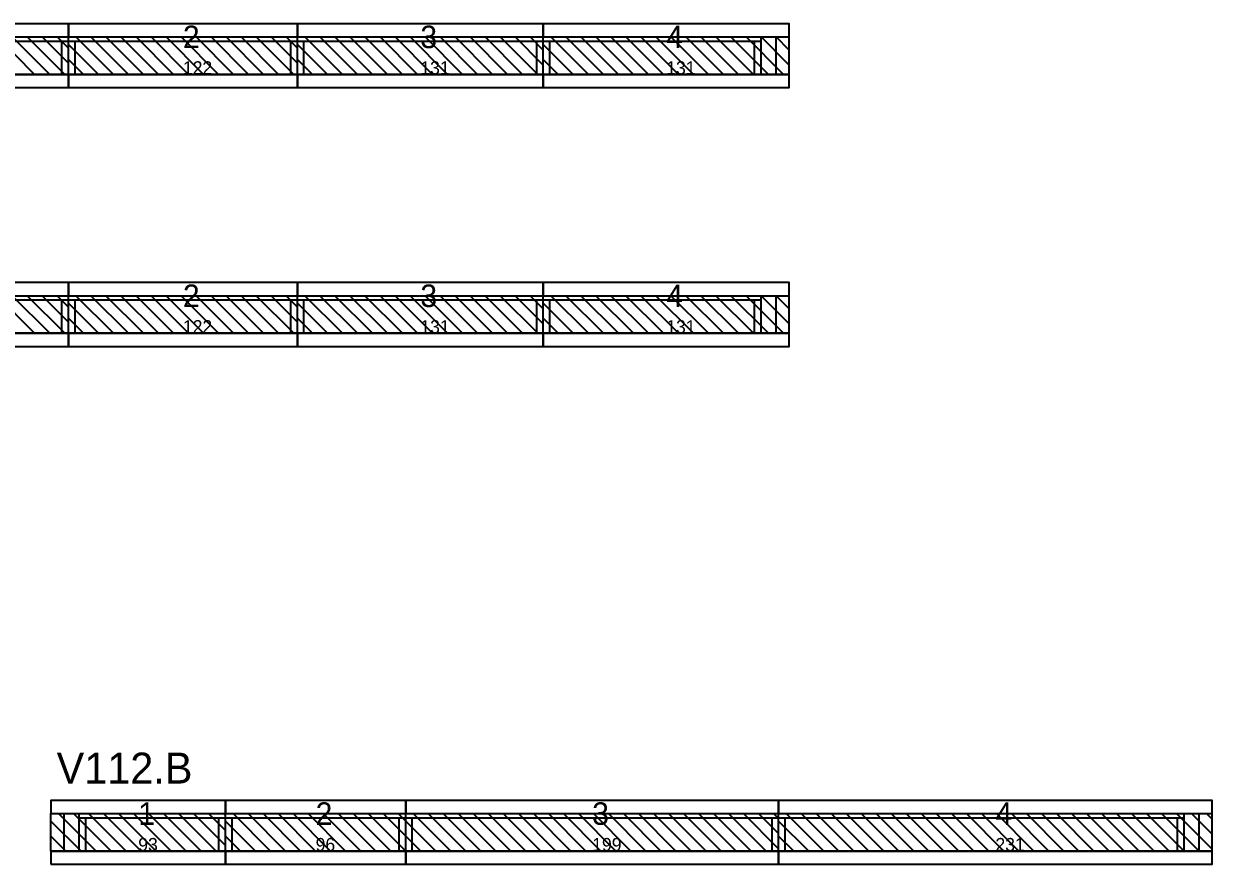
# Model space of a CAD drawing. Header units: metres. Extents: x -10 to 74425, y -2037 to 26.
# Drawn here: x 867 to 1500, y -463 to -15 of the extents above; entities that cross this region are included whole.
import ezdxf

# ---------------------------------------------------------------- set-up
doc = ezdxf.new("R2010")
doc.units = ezdxf.units.M
doc.layers.add('VIGAS', color=7, linetype='Continuous')

msp = doc.modelspace()

# ---------------------------------------------------------------- linework, layer by layer
at = {"layer": 'VIGAS'}
for p, q in [((769, -22), (891, -22)), ((784, -24.2), (891, -24.2)), ((873, -42), (853, -22)), ((881, -42), (861, -22)), ((889, -42), (869, -22)), ((891, -36), (877, -22)), ((891, -28), (885, -22)), ((887.5, -42), (887.5, -24.2)), ((891, -42), (891, -22)), ((891, -42), (891, -22)), ((891, -22), (1013, -22)), ((891, -42), (891, -22)), ((891, -42), (891, -22)), ((891, -42), (891, -22)), ((891, -24.2), (1013, -24.2)), ((894.5, -42), (894.5, -24.2)), ((915, -42), (895, -22)), ((923, -42), (903, -22)), ((931, -42), (911, -22)), ((939, -42), (919, -22)), ((947, -42), (927, -22)), ((955, -42), (935, -22)), ((963, -42), (943, -22)), ((971, -42), (951, -22)), ((979, -42), (959, -22)), ((987, -42), (967, -22)), ((995, -42), (975, -22)), ((1003, -42), (983, -22)), ((1011, -42), (991, -22)), ((1013, -36), (999, -22)), ((1013, -28), (1007, -22)), ((1009.5, -42), (1009.5, -24.2)), ((1013, -42), (1013, -22)), ((1013, -42), (1013, -22)), ((1013, -22), (1144, -22)), ((1013, -42), (1013, -22)), ((1013, -42), (1013, -22)), ((1013, -42), (1013, -22)), ((1013, -24.2), (1144, -24.2)), ((1016.5, -42), (1016.5, -24.2)), ((1037, -42), (1017, -22)), ((1045, -42), (1025, -22)), ((1053, -42), (1033, -22)), ((1061, -42), (1041, -22)), ((1069, -42), (1049, -22)), ((1077, -42), (1057, -22)), ((1085, -42), (1065, -22)), ((1093, -42), (1073, -22)), ((1101, -42), (1081, -22)), ((1109, -42), (1089, -22)), ((1117, -42), (1097, -22)), ((1125, -42), (1105, -22)), ((1133, -42), (1113, -22)), ((1141, -42), (1121, -22)), ((1144, -37), (1129, -22)), ((1144, -29), (1137, -22)), ((1140.5, -42), (1140.5, -24.2)), ((1144, -42), (1144, -22)), ((1144, -42), (1144, -22)), ((1144, -22), (1275, -22)), ((1144, -42), (1144, -22)), ((1144, -42), (1144, -22)), ((1144, -42), (1144, -22)), ((1144, -24.2), (1260, -24.2)), ((1147.5, -42), (1147.5, -24.2)), ((1168, -42), (1148, -22)), ((1176, -42), (1156, -22)), ((1184, -42), (1164, -22)), ((1192, -42), (1172, -22)), ((1200, -42), (1180, -22)), ((1208, -42), (1188, -22)), ((1216, -42), (1196, -22)), ((1224, -42), (1204, -22)), ((1232, -42), (1212, -22)), ((1240, -42), (1220, -22)), ((1248, -42), (1228, -22)), ((1256, -42), (1236, -22)), ((1264, -42), (1244, -22)), ((1272, -42), (1252, -22)), ((1256.5, -42), (1256.5, -24.2)), ((1260, -42), (1260, -22)), ((1275, -37), (1260, -22)), ((1268, -42), (1268, -22)), ((1275, -29), (1268, -22)), ((1275, -42), (1275, -22)), ((907, -42), (891, -26)), ((1029, -42), (1013, -26)), ((1160, -42), (1144, -26)), ((899, -42), (891, -34)), ((1021, -42), (1013, -34)), ((1152, -42), (1144, -34)), ((769, -42), (891, -42)), ((887.5, -42), (891, -42)), ((891, -42), (1013, -42)), ((891, -42), (894.5, -42)), ((891, -42), (891, -42)), ((1009.5, -42), (1013, -42)), ((1013, -42), (1144, -42)), ((1013, -42), (1016.5, -42)), ((1013, -42), (1013, -42)), ((1140.5, -42), (1144, -42)), ((1144, -42), (1275, -42)), ((1144, -42), (1147.5, -42)), ((1144, -42), (1144, -42)), ((1256.5, -42), (1260, -42)), ((769, -160), (891, -160)), ((784, -162.2), (891, -162.2)), ((873, -180), (853, -160)), ((881, -180), (861, -160)), ((889, -180), (869, -160)), ((891, -174), (877, -160)), ((891, -166), (885, -160)), ((887.5, -180), (887.5, -162.2)), ((891, -180), (891, -160)), ((891, -180), (891, -160)), ((891, -160), (1013, -160)), ((891, -180), (891, -160)), ((891, -180), (891, -160)), ((891, -180), (891, -160)), ((891, -162.2), (1013, -162.2)), ((907, -180), (891, -164)), ((894.5, -180), (894.5, -162.2)), ((915, -180), (895, -160)), ((923, -180), (903, -160)), ((931, -180), (911, -160)), ((939, -180), (919, -160)), ((947, -180), (927, -160)), ((955, -180), (935, -160)), ((963, -180), (943, -160)), ((971, -180), (951, -160)), ((979, -180), (959, -160)), ((987, -180), (967, -160)), ((995, -180), (975, -160)), ((1003, -180), (983, -160)), ((1011, -180), (991, -160)), ((1013, -174), (999, -160)), ((1013, -166), (1007, -160)), ((1009.5, -180), (1009.5, -162.2)), ((1013, -180), (1013, -160)), ((1013, -180), (1013, -160)), ((1013, -160), (1144, -160)), ((1013, -180), (1013, -160)), ((1013, -180), (1013, -160)), ((1013, -180), (1013, -160)), ((1013, -162.2), (1144, -162.2)), ((1029, -180), (1013, -164)), ((1016.5, -180), (1016.5, -162.2)), ((1037, -180), (1017, -160)), ((1045, -180), (1025, -160)), ((1053, -180), (1033, -160)), ((1061, -180), (1041, -160)), ((1069, -180), (1049, -160)), ((1077, -180), (1057, -160)), ((1085, -180), (1065, -160)), ((1093, -180), (1073, -160)), ((1101, -180), (1081, -160)), ((1109, -180), (1089, -160)), ((1117, -180), (1097, -160)), ((1125, -180), (1105, -160)), ((1133, -180), (1113, -160)), ((1141, -180), (1121, -160)), ((1144, -175), (1129, -160)), ((1144, -167), (1137, -160)), ((1140.5, -180), (1140.5, -162.2)), ((1144, -180), (1144, -160)), ((1144, -180), (1144, -160)), ((1144, -160), (1275, -160)), ((1144, -180), (1144, -160)), ((1144, -180), (1144, -160)), ((1144, -180), (1144, -160)), ((1144, -162.2), (1260, -162.2)), ((1160, -180), (1144, -164)), ((1147.5, -180), (1147.5, -162.2)), ((1168, -180), (1148, -160)), ((1176, -180), (1156, -160)), ((1184, -180), (1164, -160)), ((1192, -180), (1172, -160)), ((1200, -180), (1180, -160)), ((1208, -180), (1188, -160)), ((1216, -180), (1196, -160)), ((1224, -180), (1204, -160)), ((1232, -180), (1212, -160)), ((1240, -180), (1220, -160)), ((1248, -180), (1228, -160)), ((1256, -180), (1236, -160)), ((1264, -180), (1244, -160)), ((1272, -180), (1252, -160)), ((1256.5, -180), (1256.5, -162.2)), ((1260, -180), (1260, -160)), ((1275, -175), (1260, -160)), ((1268, -180), (1268, -160)), ((1275, -167), (1268, -160)), ((1275, -180), (1275, -160)), ((899, -180), (891, -172)), ((1021, -180), (1013, -172)), ((1152, -180), (1144, -172)), ((769, -180), (891, -180)), ((887.5, -180), (891, -180)), ((891, -180), (1013, -180)), ((891, -180), (894.5, -180)), ((891, -180), (891, -180)), ((1009.5, -180), (1013, -180)), ((1013, -180), (1144, -180)), ((1013, -180), (1016.5, -180)), ((1013, -180), (1013, -180)), ((1140.5, -180), (1144, -180)), ((1144, -180), (1275, -180)), ((1144, -180), (1147.5, -180)), ((1144, -180), (1144, -180)), ((1256.5, -180), (1260, -180)), ((881.7, -436), (974.7, -436)), ((881.7, -456), (881.7, -436)), ((905.7, -456), (885.7, -436)), ((888.7, -456), (888.7, -436)), ((913.7, -456), (893.7, -436)), ((896.7, -456), (896.7, -436)), ((921.7, -456), (901.7, -436)), ((929.7, -456), (909.7, -436)), ((937.7, -456), (917.7, -436)), ((945.7, -456), (925.7, -436)), ((953.7, -456), (933.7, -436)), ((961.7, -456), (941.7, -436)), ((969.7, -456), (949.7, -436)), ((974.7, -453), (957.7, -436)), ((974.7, -445), (965.7, -436)), ((974.7, -437), (973.7, -436)), ((974.7, -456), (974.7, -436)), ((974.7, -456), (974.7, -436)), ((974.7, -436), (1070.7, -436)), ((974.7, -456), (974.7, -436)), ((974.7, -456), (974.7, -436)), ((974.7, -456), (974.7, -436)), ((998.7, -456), (978.7, -436)), ((1006.7, -456), (986.7, -436)), ((1014.7, -456), (994.7, -436)), ((1022.7, -456), (1002.7, -436)), ((1030.7, -456), (1010.7, -436)), ((1038.7, -456), (1018.7, -436)), ((1046.7, -456), (1026.7, -436)), ((1054.7, -456), (1034.7, -436)), ((1062.7, -456), (1042.7, -436)), ((1070.7, -456), (1050.7, -436)), ((1070.7, -448), (1058.7, -436)), ((1070.7, -440), (1066.7, -436)), ((1070.7, -456), (1070.7, -436)), ((1070.7, -456), (1070.7, -436)), ((1070.7, -436), (1269.4, -436)), ((1070.7, -456), (1070.7, -436)), ((1070.7, -456), (1070.7, -436)), ((1070.7, -456), (1070.7, -436)), ((1094.7, -456), (1074.7, -436)), ((1102.7, -456), (1082.7, -436)), ((1110.7, -456), (1090.7, -436)), ((1118.7, -456), (1098.7, -436)), ((1126.7, -456), (1106.7, -436)), ((1134.7, -456), (1114.7, -436)), ((1142.7, -456), (1122.7, -436)), ((1150.7, -456), (1130.7, -436)), ((1158.7, -456), (1138.7, -436)), ((1166.7, -456), (1146.7, -436)), ((1174.7, -456), (1154.7, -436)), ((1182.7, -456), (1162.7, -436)), ((1190.7, -456), (1170.7, -436)), ((1198.7, -456), (1178.7, -436)), ((1206.7, -456), (1186.7, -436)), ((1214.7, -456), (1194.7, -436)), ((1222.7, -456), (1202.7, -436)), ((1230.7, -456), (1210.7, -436)), ((1238.7, -456), (1218.7, -436)), ((1246.7, -456), (1226.7, -436)), ((1254.7, -456), (1234.7, -436)), ((1262.7, -456), (1242.7, -436)), ((1269.4, -454.7), (1250.7, -436)), ((1269.4, -446.7), (1258.7, -436)), ((1269.4, -438.7), (1266.7, -436)), ((1269.4, -456), (1269.4, -436)), ((1269.4, -456), (1269.4, -436)), ((1269.4, -436), (1500.4, -436)), ((1269.4, -456), (1269.4, -436)), ((1269.4, -456), (1269.4, -436)), ((1269.4, -456), (1269.4, -436)), ((1293.4, -456), (1273.4, -436)), ((1301.4, -456), (1281.4, -436)), ((1309.4, -456), (1289.4, -436)), ((1317.4, -456), (1297.4, -436)), ((1325.4, -456), (1305.4, -436)), ((1333.4, -456), (1313.4, -436)), ((1341.4, -456), (1321.4, -436)), ((1349.4, -456), (1329.4, -436)), ((1357.4, -456), (1337.4, -436)), ((1365.4, -456), (1345.4, -436)), ((1373.4, -456), (1353.4, -436)), ((1381.4, -456), (1361.4, -436)), ((1389.4, -456), (1369.4, -436)), ((1397.4, -456), (1377.4, -436)), ((1405.4, -456), (1385.4, -436)), ((1413.4, -456), (1393.4, -436)), ((1421.4, -456), (1401.4, -436)), ((1429.4, -456), (1409.4, -436)), ((1437.4, -456), (1417.4, -436)), ((1445.4, -456), (1425.4, -436)), ((1453.4, -456), (1433.4, -436)), ((1461.4, -456), (1441.4, -436)), ((1469.4, -456), (1449.4, -436)), ((1477.4, -456), (1457.4, -436)), ((1485.4, -456), (1465.4, -436)), ((1493.4, -456), (1473.4, -436)), ((1500.4, -455), (1481.4, -436)), ((1485.4, -456), (1485.4, -436)), ((1500.4, -447), (1489.4, -436)), ((1493.4, -456), (1493.4, -436)), ((1500.4, -439), (1497.4, -436)), ((1500.4, -456), (1500.4, -436)), ((897.7, -456), (881.7, -440)), ((896.7, -438.2), (974.7, -438.2)), ((900.2, -456), (900.2, -438.2)), ((971.2, -456), (971.2, -438.2)), ((974.7, -438.2), (1070.7, -438.2)), ((990.7, -456), (974.7, -440)), ((978.2, -456), (978.2, -438.2)), ((1067.2, -456), (1067.2, -438.2)), ((1070.7, -438.2), (1269.4, -438.2)), ((1086.7, -456), (1070.7, -440)), ((1074.2, -456), (1074.2, -438.2)), ((1265.9, -456), (1265.9, -438.2)), ((1269.4, -438.2), (1485.4, -438.2)), ((1285.4, -456), (1269.4, -440)), ((1272.9, -456), (1272.9, -438.2)), ((1481.9, -456), (1481.9, -438.2)), ((889.7, -456), (881.7, -448)), ((982.7, -456), (974.7, -448)), ((1078.7, -456), (1070.7, -448)), ((1277.4, -456), (1269.4, -448)), ((881.7, -456), (974.7, -456)), ((881.7, -456), (881.7, -456)), ((896.7, -456), (900.2, -456)), ((971.2, -456), (974.7, -456)), ((974.7, -456), (1070.7, -456)), ((974.7, -456), (978.2, -456)), ((974.7, -456), (974.7, -456)), ((1067.2, -456), (1070.7, -456)), ((1070.7, -456), (1269.4, -456)), ((1070.7, -456), (1074.2, -456)), ((1070.7, -456), (1070.7, -456)), ((1265.9, -456), (1269.4, -456)), ((1269.4, -456), (1500.4, -456)), ((1269.4, -456), (1272.9, -456)), ((1269.4, -456), (1269.4, -456)), ((1481.9, -456), (1485.4, -456))]:
    msp.add_line(p, q, dxfattribs=at)
for points in [[(769, -22), (891, -22), (891, -15), (769, -15)], [(891, -22), (1013, -22), (1013, -15), (891, -15)], [(1013, -22), (1144, -22), (1144, -15), (1013, -15)], [(1144, -22), (1275, -22), (1275, -15), (1144, -15)], [(769, -49), (891, -49), (891, -42), (769, -42)], [(891, -49), (1013, -49), (1013, -42), (891, -42)], [(1013, -49), (1144, -49), (1144, -42), (1013, -42)], [(1144, -49), (1275, -49), (1275, -42), (1144, -42)], [(769, -160), (891, -160), (891, -153), (769, -153)], [(891, -160), (1013, -160), (1013, -153), (891, -153)], [(1013, -160), (1144, -160), (1144, -153), (1013, -153)], [(1144, -160), (1275, -160), (1275, -153), (1144, -153)], [(769, -187), (891, -187), (891, -180), (769, -180)], [(891, -187), (1013, -187), (1013, -180), (891, -180)], [(1013, -187), (1144, -187), (1144, -180), (1013, -180)], [(1144, -187), (1275, -187), (1275, -180), (1144, -180)], [(881.7, -436), (974.7, -436), (974.7, -429), (881.7, -429)], [(974.7, -436), (1070.7, -436), (1070.7, -429), (974.7, -429)], [(1070.7, -436), (1269.4, -436), (1269.4, -429), (1070.7, -429)], [(1269.4, -436), (1500.4, -436), (1500.4, -429), (1269.4, -429)], [(881.7, -463), (974.7, -463), (974.7, -456), (881.7, -456)], [(974.7, -463), (1070.7, -463), (1070.7, -456), (974.7, -456)], [(1070.7, -463), (1269.4, -463), (1269.4, -456), (1070.7, -456)], [(1269.4, -463), (1500.4, -463), (1500.4, -456), (1269.4, -456)]]:
    msp.add_lwpolyline(points, close=True, dxfattribs=at)

# ---------------------------------------------------------------- texts
for s, height, p in [('2', 12, (952, -28)), ('3', 12, (1078.5, -28)), ('4', 12, (1209.5, -28)), ('122', 7, (952, -42)), ('131', 7, (1078.5, -42)), ('131', 7, (1209.5, -42)), ('2', 12, (952, -166)), ('3', 12, (1078.5, -166)), ('4', 12, (1209.5, -166)), ('122', 7, (952, -180)), ('131', 7, (1078.5, -180)), ('131', 7, (1209.5, -180)), ('V112.B', 16.5, (884.7, -420)), ('1', 12, (928.2, -442)), ('2', 12, (1022.7, -442)), ('3', 12, (1170.05, -442)), ('4', 12, (1384.9, -442)), ('93', 7, (928.2, -456)), ('96', 7, (1022.7, -456)), ('199', 7, (1170.05, -456)), ('231', 7, (1384.9, -456))]:
    msp.add_text(s, height=height, dxfattribs=at).set_placement(p)

doc.saveas('drawing.dxf')
